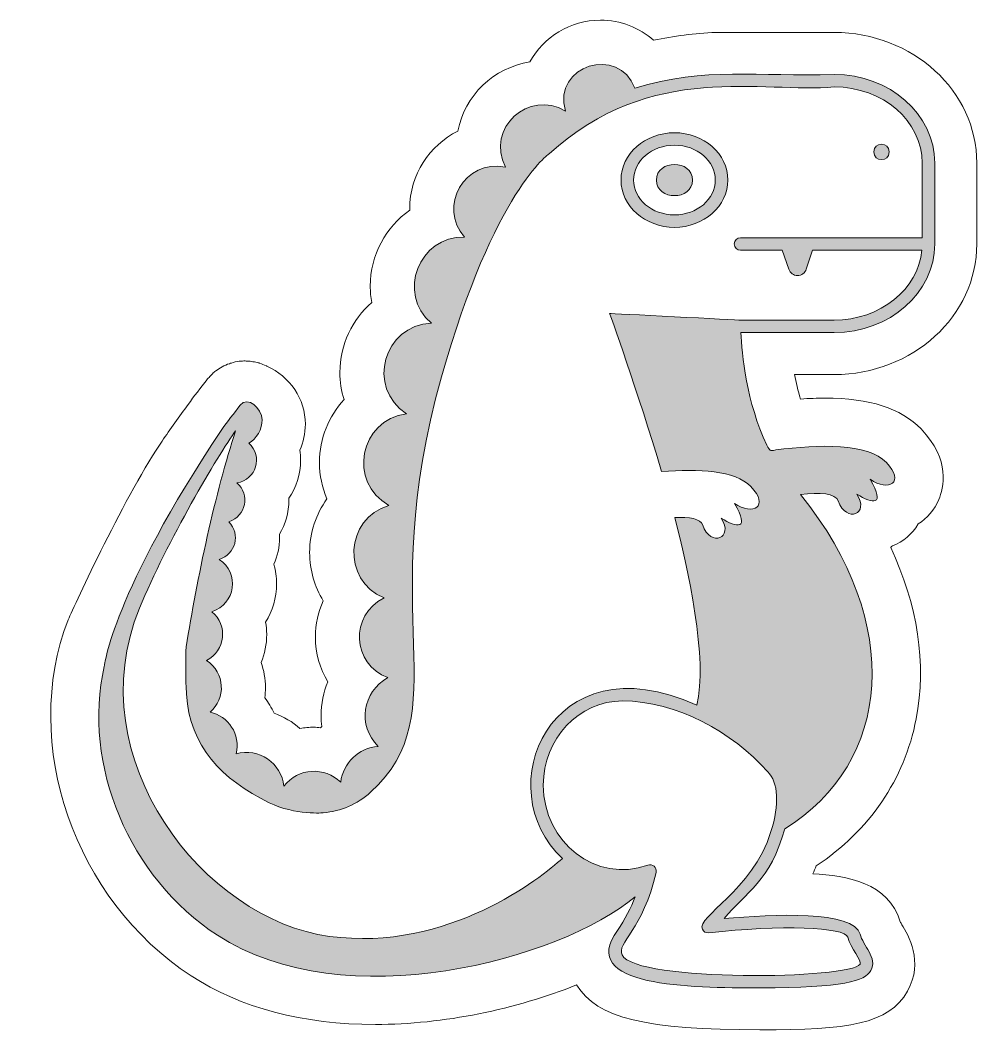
# Model space of a CAD drawing. Header units: inches. Extents: x 2.6 to 16, y -9.1 to -3.1.
# Drawn here: x 8.73 to 10.322, y -8.961 to -7.279 of the extents above; entities that cross this region are included whole.
import ezdxf

# ---------------------------------------------------------------- set-up
doc = ezdxf.new("R2010")
doc.units = ezdxf.units.IN
doc.header["$MEASUREMENT"] = 0
doc.layers.add('_U+0421_U+043B_U+043E_U+0439 1', color=7, linetype='Continuous')

msp = doc.modelspace()

# ---------------------------------------------------------------- hatches: boundary and pattern name
at = {"layer": '_U+0421_U+043B_U+043E_U+0439 1', "true_color": 0xffffff}
h = msp.add_hatch(color=7, dxfattribs=at)
h.dxf.hatch_style = 2
edge = h.paths.add_edge_path()
edge.add_spline(control_points=[(9.819, -7.4664), (9.7699, -7.4664), (9.73, -7.5018), (9.73, -7.5453), (9.73, -7.5888), (9.7699, -7.6241), (9.819, -7.6241), (9.8679, -7.6241), (9.9078, -7.5888), (9.9078, -7.5453), (9.9078, -7.5018), (9.8679, -7.4664), (9.819, -7.4664)], knot_values=[0, 0, 0, 0, 0.013889, 0.013889, 0.013889, 0.027778, 0.027778, 0.027778, 0.041667, 0.041667, 0.041667, 0.055556, 0.055556, 0.055556, 0.055556], degree=3, periodic=0)
edge.add_line((9.819, -7.4664), (9.819, -7.4664))
edge = h.paths.add_edge_path()
edge.add_spline(control_points=[(9.819, -7.6033), (9.7814, -7.6033), (9.7508, -7.5773), (9.7508, -7.5453), (9.7508, -7.5133), (9.7814, -7.4873), (9.819, -7.4873), (9.8565, -7.4873), (9.8869, -7.5133), (9.8869, -7.5453), (9.8869, -7.5773), (9.8565, -7.6033), (9.819, -7.6033)], knot_values=[0, 0, 0, 0, 0.013889, 0.013889, 0.013889, 0.027778, 0.027778, 0.027778, 0.041667, 0.041667, 0.041667, 0.055556, 0.055556, 0.055556, 0.055556], degree=3, periodic=0)
edge.add_line((9.819, -7.6033), (9.819, -7.6033))
edge = h.paths.add_edge_path()
edge.add_spline(control_points=[(9.849, -7.5453), (9.849, -7.5799), (9.7889, -7.58), (9.7889, -7.5453), (9.7889, -7.5106), (9.849, -7.5106), (9.849, -7.5453)], knot_values=[0, 0, 0, 0, 0.013889, 0.013889, 0.013889, 0.027778, 0.027778, 0.027778, 0.027778], degree=3, periodic=0)
edge.add_line((9.849, -7.5453), (9.849, -7.5453))
edge = h.paths.add_edge_path()
edge.add_spline(control_points=[(10.0847, -7.3693), (9.9585, -7.3736), (9.8704, -7.3561), (9.7528, -7.3923), (9.7269, -7.3203), (9.6152, -7.3539), (9.6375, -7.4304), (9.5768, -7.3934), (9.5039, -7.4592), (9.5375, -7.5237), (9.4695, -7.5092), (9.4247, -7.59), (9.4695, -7.6403), (9.3928, -7.6388), (9.3565, -7.7339), (9.4143, -7.7839), (9.3347, -7.7868), (9.3054, -7.8907), (9.3729, -7.9346), (9.2947, -7.9446), (9.2745, -8.0491), (9.3436, -8.0873), (9.27, -8.1093), (9.2643, -8.2118), (9.3354, -8.2416), (9.2777, -8.2698), (9.2821, -8.3522), (9.3419, -8.3743), (9.2992, -8.3978), (9.2907, -8.454), (9.3256, -8.4888), (9.2932, -8.4914), (9.2673, -8.5165), (9.2633, -8.5485), (9.2368, -8.5223), (9.1924, -8.5243), (9.1688, -8.5552), (9.1645, -8.5167), (9.127, -8.4905), (9.089, -8.5013), (9.0972, -8.4686), (9.0759, -8.4382), (9.0457, -8.4319), (9.0727, -8.4092), (9.071, -8.3657), (9.0396, -8.3457), (9.0715, -8.3296), (9.0761, -8.287), (9.0489, -8.2644), (9.0881, -8.2518), (9.0956, -8.2), (9.061, -8.1773), (9.088, -8.169), (9.0974, -8.1355), (9.0772, -8.1145), (9.1054, -8.1053), (9.113, -8.0692), (9.0905, -8.0497), (9.1226, -8.0451), (9.1348, -8.0052), (9.1103, -7.9835), (9.1224, -7.9782), (9.1331, -7.959), (9.1325, -7.9449), (9.1316, -7.925), (9.1088, -7.9042), (9.0959, -7.9205), (9.0853, -7.9341), (9.0745, -7.9472), (9.0654, -7.9608), (8.8834, -8.2329), (8.8697, -8.3555), (8.8697, -8.3555), (8.8325, -8.5189), (8.9111, -8.7081), (9.058, -8.8036), (9.2696, -8.9414), (9.6281, -8.8445), (9.7535, -8.7393), (9.7465, -8.7572), (9.7368, -8.7779), (9.7239, -8.7956), (9.6561, -8.8898), (9.8444, -8.8911), (9.9613, -8.8911), (10.1014, -8.8911), (10.1359, -8.88), (10.146, -8.8621), (10.1578, -8.8413), (10.1325, -8.8206), (10.1279, -8.8017), (10.118, -8.7619), (9.9828, -8.7683), (9.9016, -8.7758), (9.9372, -8.7329), (9.9792, -8.7129), (10.0025, -8.6262), (10.1809, -8.5156), (10.2018, -8.2844), (10.0288, -8.069), (10.0612, -8.0654), (10.0872, -8.0671), (10.0917, -8.0799), (10.1049, -8.118), (10.1446, -8.1014), (10.1226, -8.0688), (10.1489, -8.0842), (10.1709, -8.09), (10.1446, -8.0439), (10.1754, -8.065), (10.204, -8.0491), (10.1717, -8.0158), (10.1407, -7.9837), (10.0601, -7.9854), (9.9875, -7.995), (9.9768, -7.9975), (9.9782, -7.9963), (9.9729, -7.9871), (9.9387, -7.916), (9.9311, -7.8342), (9.9294, -7.7994), (9.9294, -7.7994), (10.0847, -7.7994), (10.0847, -7.7994), (10.1771, -7.7994), (10.2524, -7.7332), (10.2524, -7.6518), (10.2524, -7.6518), (10.2524, -7.5169), (10.2524, -7.5169), (10.2524, -7.4355), (10.1771, -7.3693), (10.0847, -7.3693)], knot_values=[0, 0, 0, 0, 0.013889, 0.013889, 0.013889, 0.027778, 0.027778, 0.027778, 0.041667, 0.041667, 0.041667, 0.055556, 0.055556, 0.055556, 0.069444, 0.069444, 0.069444, 0.083333, 0.083333, 0.083333, 0.097222, 0.097222, 0.097222, 0.111111, 0.111111, 0.111111, 0.125, 0.125, 0.125, 0.138889, 0.138889, 0.138889, 0.152778, 0.152778, 0.152778, 0.166667, 0.166667, 0.166667, 0.180556, 0.180556, 0.180556, 0.194444, 0.194444, 0.194444, 0.208333, 0.208333, 0.208333, 0.222222, 0.222222, 0.222222, 0.236111, 0.236111, 0.236111, 0.25, 0.25, 0.25, 0.263889, 0.263889, 0.263889, 0.277778, 0.277778, 0.277778, 0.291667, 0.291667, 0.291667, 0.305556, 0.305556, 0.305556, 0.319444, 0.319444, 0.319444, 0.333333, 0.333333, 0.333333, 0.347222, 0.347222, 0.347222, 0.361111, 0.361111, 0.361111, 0.375, 0.375, 0.375, 0.388889, 0.388889, 0.388889, 0.402778, 0.402778, 0.402778, 0.416667, 0.416667, 0.416667, 0.430556, 0.430556, 0.430556, 0.444444, 0.444444, 0.444444, 0.458333, 0.458333, 0.458333, 0.472222, 0.472222, 0.472222, 0.486111, 0.486111, 0.486111, 0.5, 0.5, 0.5, 0.513889, 0.513889, 0.513889, 0.527778, 0.527778, 0.527778, 0.541667, 0.541667, 0.541667, 0.555556, 0.555556, 0.555556, 0.569444, 0.569444, 0.569444, 0.583333, 0.583333, 0.583333, 0.597222, 0.597222, 0.597222, 0.611111, 0.611111, 0.611111, 0.611111], degree=3, periodic=0)
edge.add_line((10.0847, -7.3693), (10.0847, -7.3693))
edge = h.paths.add_edge_path()
edge.add_spline(control_points=[(9.9796, -8.6308), (9.9483, -8.7305), (9.8548, -8.7722), (9.8654, -8.7936), (9.8673, -8.7975), (9.8715, -8.7998), (9.8759, -8.7993), (9.9951, -8.7862), (10.1034, -8.7896), (10.1076, -8.8067), (10.1122, -8.8252), (10.1311, -8.8461), (10.1279, -8.8518), (10.1139, -8.8766), (9.7553, -8.8823), (9.7317, -8.8363), (9.722, -8.8175), (9.7674, -8.7931), (9.7883, -8.6987), (9.7901, -8.6907), (9.7824, -8.6839), (9.7746, -8.6867), (9.6887, -8.7175), (9.6006, -8.6492), (9.6006, -8.5536), (9.6006, -8.4761), (9.6597, -8.4131), (9.7324, -8.4131), (9.8227, -8.4131), (9.9152, -8.4649), (9.9742, -8.531), (9.9919, -8.5485), (9.9939, -8.5858), (9.9796, -8.6308)], knot_values=[0, 0, 0, 0, 0.013889, 0.013889, 0.013889, 0.027778, 0.027778, 0.027778, 0.041667, 0.041667, 0.041667, 0.055556, 0.055556, 0.055556, 0.069444, 0.069444, 0.069444, 0.083333, 0.083333, 0.083333, 0.097222, 0.097222, 0.097222, 0.111111, 0.111111, 0.111111, 0.125, 0.125, 0.125, 0.138889, 0.138889, 0.138889, 0.152778, 0.152778, 0.152778, 0.152778], degree=3, periodic=0)
edge.add_line((9.9796, -8.6308), (9.9796, -8.6308))
edge = h.paths.add_edge_path()
edge.add_spline(control_points=[(10.0847, -7.7786), (10.0847, -7.7786), (9.929, -7.7786), (9.929, -7.7786), (9.9261, -7.7786), (9.711, -7.7675), (9.711, -7.7675), (9.711, -7.7675), (9.7576, -7.8965), (9.7976, -8.0311), (9.8593, -8.0258), (9.9199, -8.029), (9.9459, -8.0558), (9.9782, -8.0891), (9.9496, -8.105), (9.9187, -8.0839), (9.9451, -8.13), (9.9231, -8.1242), (9.8967, -8.1088), (9.9187, -8.1416), (9.879, -8.158), (9.8659, -8.1201), (9.8622, -8.1095), (9.8439, -8.1064), (9.8193, -8.1077), (9.8405, -8.1868), (9.8755, -8.3485), (9.856, -8.4199), (9.6104, -8.3091), (9.5088, -8.5615), (9.6325, -8.6755), (9.5971, -8.7071), (9.4429, -8.8317), (9.2448, -8.8054), (9.0363, -8.7776), (8.8251, -8.51), (8.9284, -8.2585), (8.9736, -8.1485), (9.0597, -8.002), (9.0884, -7.9631), (9.0551, -8.0627), (9.0233, -8.2125), (9.0061, -8.3228), (9.0039, -8.3369), (9.0064, -8.4021), (9.0064, -8.4021), (9.0117, -8.488), (9.0653, -8.5441), (9.1442, -8.5827), (9.1873, -8.6038), (9.2359, -8.5996), (9.2341, -8.5994), (9.2635, -8.5972), (9.2912, -8.5851), (9.313, -8.5652), (9.4599, -8.4305), (9.3175, -8.2742), (9.4311, -7.873), (9.5189, -7.5629), (9.6112, -7.5004), (9.6104, -7.5018), (9.7799, -7.3459), (9.9672, -7.4012), (10.0847, -7.3901), (10.1656, -7.3901), (10.2315, -7.447), (10.2315, -7.5169), (10.2315, -7.5169), (10.2315, -7.6414), (10.2315, -7.6414), (10.2315, -7.6414), (9.9289, -7.6414), (9.9289, -7.6414), (9.9231, -7.6414), (9.9184, -7.646), (9.9184, -7.6518), (9.9184, -7.6575), (9.9231, -7.6622), (9.9289, -7.6622), (9.9289, -7.6622), (9.9982, -7.6622), (9.9982, -7.6622), (9.9982, -7.6622), (10.0093, -7.694), (10.0093, -7.694), (10.0114, -7.7001), (10.0172, -7.7043), (10.0238, -7.7043), (10.0304, -7.7043), (10.0363, -7.7), (10.0384, -7.6936), (10.0384, -7.6936), (10.0485, -7.6622), (10.0485, -7.6622), (10.0485, -7.6622), (10.2309, -7.6622), (10.2309, -7.6622), (10.2247, -7.7273), (10.1616, -7.7786), (10.0847, -7.7786)], knot_values=[0, 0, 0, 0, 0.013889, 0.013889, 0.013889, 0.027778, 0.027778, 0.027778, 0.041667, 0.041667, 0.041667, 0.055556, 0.055556, 0.055556, 0.069444, 0.069444, 0.069444, 0.083333, 0.083333, 0.083333, 0.097222, 0.097222, 0.097222, 0.111111, 0.111111, 0.111111, 0.125, 0.125, 0.125, 0.138889, 0.138889, 0.138889, 0.152778, 0.152778, 0.152778, 0.166667, 0.166667, 0.166667, 0.180556, 0.180556, 0.180556, 0.194444, 0.194444, 0.194444, 0.208333, 0.208333, 0.208333, 0.222222, 0.222222, 0.222222, 0.236111, 0.236111, 0.236111, 0.25, 0.25, 0.25, 0.263889, 0.263889, 0.263889, 0.277778, 0.277778, 0.277778, 0.291667, 0.291667, 0.291667, 0.305556, 0.305556, 0.305556, 0.319444, 0.319444, 0.319444, 0.333333, 0.333333, 0.333333, 0.347222, 0.347222, 0.347222, 0.361111, 0.361111, 0.361111, 0.375, 0.375, 0.375, 0.388889, 0.388889, 0.388889, 0.402778, 0.402778, 0.402778, 0.416667, 0.416667, 0.416667, 0.430556, 0.430556, 0.430556, 0.444444, 0.444444, 0.444444, 0.458333, 0.458333, 0.458333, 0.458333], degree=3, periodic=0)
edge.add_line((10.0847, -7.7786), (10.0847, -7.7786))
edge = h.paths.add_edge_path()
edge.add_spline(control_points=[(10.1507, -7.4985), (10.1507, -7.4814), (10.1766, -7.4812), (10.1766, -7.4985), (10.1766, -7.5156), (10.1507, -7.5155), (10.1507, -7.4985)], knot_values=[0, 0, 0, 0, 0.013889, 0.013889, 0.013889, 0.027778, 0.027778, 0.027778, 0.027778], degree=3, periodic=0)
edge.add_line((10.1507, -7.4985), (10.1507, -7.4985))

# ---------------------------------------------------------------- linework, layer by layer
at = {"layer": '_U+0421_U+043B_U+043E_U+0439 1', "color": 1, "lineweight": 9, "true_color": 0xff0000}
msp.add_open_spline([(10.3223, -7.6518), (10.3223, -7.6518), (10.3223, -7.5169), (10.3223, -7.5169), (10.3223, -7.3969), (10.2157, -7.2994), (10.0847, -7.2994), (10.0847, -7.2994), (9.8914, -7.2994), (9.8914, -7.2994), (9.8903, -7.2994), (9.8892, -7.2994), (9.8881, -7.2994), (9.8522, -7.3009), (9.8176, -7.3054), (9.7843, -7.3123), (9.7606, -7.2914), (9.7295, -7.2789), (9.6956, -7.2789), (9.6451, -7.2789), (9.601, -7.3071), (9.5782, -7.3485), (9.5179, -7.3578), (9.4698, -7.4043), (9.4584, -7.4638), (9.4109, -7.4875), (9.3782, -7.5364), (9.3782, -7.593), (9.3782, -7.5938), (9.3783, -7.5946), (9.3783, -7.5954), (9.3386, -7.6235), (9.3125, -7.6698), (9.3125, -7.7222), (9.3125, -7.7313), (9.3133, -7.7404), (9.3149, -7.7492), (9.2825, -7.7777), (9.2619, -7.8193), (9.2619, -7.8658), (9.2619, -7.8815), (9.2644, -7.8967), (9.2689, -7.9111), (9.2436, -7.9388), (9.228, -7.9755), (9.228, -8.0158), (9.228, -8.0373), (9.2324, -8.0577), (9.2402, -8.0764), (9.2223, -8.1017), (9.2116, -8.1326), (9.2116, -8.166), (9.2116, -8.1954), (9.22, -8.2229), (9.2342, -8.2464), (9.2259, -8.2647), (9.2211, -8.2851), (9.2211, -8.3066), (9.2211, -8.3339), (9.2288, -8.3594), (9.2419, -8.3813), (9.2346, -8.3987), (9.2305, -8.4177), (9.2305, -8.4377), (9.2305, -8.4437), (9.2311, -8.4496), (9.2318, -8.4555), (9.231, -8.4563), (9.2303, -8.457), (9.2295, -8.4578), (9.226, -8.4575), (9.2225, -8.4569), (9.2188, -8.4569), (9.2109, -8.4569), (9.2031, -8.4576), (9.1955, -8.4589), (9.1829, -8.448), (9.1684, -8.4394), (9.1524, -8.4337), (9.1482, -8.4244), (9.1429, -8.4158), (9.1368, -8.4079), (9.1375, -8.4023), (9.138, -8.3967), (9.138, -8.3909), (9.138, -8.3762), (9.1354, -8.3621), (9.1308, -8.3489), (9.1368, -8.3345), (9.1401, -8.3187), (9.1401, -8.3021), (9.1401, -8.2952), (9.1394, -8.2884), (9.1383, -8.2817), (9.1498, -8.2631), (9.1565, -8.2413), (9.1565, -8.2179), (9.1565, -8.2067), (9.1549, -8.1959), (9.1521, -8.1855), (9.1581, -8.1719), (9.1615, -8.1568), (9.1615, -8.1409), (9.1615, -8.1391), (9.1613, -8.1372), (9.1612, -8.1353), (9.1712, -8.1186), (9.177, -8.0992), (9.177, -8.0783), (9.177, -8.0773), (9.1769, -8.0763), (9.1769, -8.0753), (9.1893, -8.0573), (9.1966, -8.0356), (9.1966, -8.0121), (9.1966, -8.0064), (9.1961, -8.0007), (9.1953, -7.9952), (9.2011, -7.982), (9.2044, -7.9674), (9.2044, -7.952), (9.2044, -7.9099), (9.1789, -7.8725), (9.1401, -7.8552), (9.1398, -7.855), (9.1394, -7.8549), (9.139, -7.8547), (9.1356, -7.8532), (9.1322, -7.8516), (9.1285, -7.8505), (9.128, -7.8503), (9.1274, -7.8502), (9.1268, -7.85), (9.1251, -7.8496), (9.1235, -7.8492), (9.1218, -7.8489), (9.1188, -7.8482), (9.1157, -7.8476), (9.1126, -7.8473), (9.1109, -7.8471), (9.1092, -7.847), (9.1074, -7.8469), (9.1063, -7.8469), (9.1052, -7.8467), (9.1041, -7.8467), (9.1011, -7.8467), (9.0981, -7.8469), (9.0952, -7.8472), (9.0949, -7.8472), (9.0946, -7.8472), (9.0944, -7.8473), (9.0899, -7.8478), (9.0856, -7.8488), (9.0813, -7.8501), (9.0801, -7.8504), (9.079, -7.8508), (9.0779, -7.8512), (9.0739, -7.8526), (9.0699, -7.8542), (9.0661, -7.8562), (9.066, -7.8563), (9.0659, -7.8564), (9.0658, -7.8564), (9.0622, -7.8584), (9.0588, -7.8609), (9.0554, -7.8634), (9.0545, -7.8641), (9.0534, -7.8647), (9.0525, -7.8654), (9.0506, -7.8671), (9.0489, -7.8691), (9.0471, -7.871), (9.0451, -7.873), (9.043, -7.8749), (9.0412, -7.8771), (9.0412, -7.8772), (9.041, -7.8773), (9.041, -7.8774), (9.0298, -7.8916), (9.0191, -7.9057), (9.0093, -7.919), (8.994, -7.9397), (8.9796, -7.9601), (8.9658, -7.9804), (8.9643, -7.9825), (8.963, -7.9846), (8.9616, -7.9868), (8.9008, -8.0774), (8.8128, -8.2696), (8.8095, -8.2782), (8.7297, -8.4841), (8.8197, -8.7444), (9.0142, -8.8709), (9.0969, -8.9248), (9.2002, -8.9521), (9.3212, -8.9521), (9.4344, -8.9521), (9.5556, -8.9267), (9.6559, -8.8862), (9.6907, -8.9419), (9.7707, -8.961), (9.9613, -8.961), (10.1088, -8.961), (10.1755, -8.9521), (10.2069, -8.8965), (10.2346, -8.8473), (10.2078, -8.8028), (10.1977, -8.786), (10.1967, -8.7844), (10.1956, -8.7827), (10.1947, -8.781), (10.176, -8.7162), (10.1053, -8.7037), (10.0493, -8.7013), (10.0514, -8.6969), (10.0532, -8.6924), (10.0551, -8.6878), (10.1432, -8.6296), (10.2019, -8.5437), (10.2213, -8.4431), (10.2389, -8.3514), (10.224, -8.2533), (10.1789, -8.1573), (10.1799, -8.1564), (10.1809, -8.1555), (10.1818, -8.1546), (10.1996, -8.1478), (10.2148, -8.1353), (10.2248, -8.1183), (10.2398, -8.1086), (10.2518, -8.0946), (10.259, -8.0773), (10.2667, -8.0591), (10.2793, -8.0112), (10.2295, -7.96), (10.1961, -7.9254), (10.1438, -7.9086), (10.0696, -7.9086), (10.0568, -7.9086), (10.0432, -7.9091), (10.0288, -7.9101), (10.0246, -7.8962), (10.0213, -7.8824), (10.0187, -7.8693), (10.0187, -7.8693), (10.0847, -7.8693), (10.0847, -7.8693), (10.2157, -7.8693), (10.3223, -7.7717), (10.3223, -7.6518)], degree=3, knots=[0, 0, 0, 0, 1, 1, 1, 2, 2, 2, 3, 3, 3, 4, 4, 4, 5, 5, 5, 6, 6, 6, 7, 7, 7, 8, 8, 8, 9, 9, 9, 10, 10, 10, 11, 11, 11, 12, 12, 12, 13, 13, 13, 14, 14, 14, 15, 15, 15, 16, 16, 16, 17, 17, 17, 18, 18, 18, 19, 19, 19, 20, 20, 20, 21, 21, 21, 22, 22, 22, 23, 23, 23, 24, 24, 24, 25, 25, 25, 26, 26, 26, 27, 27, 27, 28, 28, 28, 29, 29, 29, 30, 30, 30, 31, 31, 31, 32, 32, 32, 33, 33, 33, 34, 34, 34, 35, 35, 35, 36, 36, 36, 37, 37, 37, 38, 38, 38, 39, 39, 39, 40, 40, 40, 41, 41, 41, 42, 42, 42, 43, 43, 43, 44, 44, 44, 45, 45, 45, 46, 46, 46, 47, 47, 47, 48, 48, 48, 49, 49, 49, 50, 50, 50, 51, 51, 51, 52, 52, 52, 53, 53, 53, 54, 54, 54, 55, 55, 55, 56, 56, 56, 57, 57, 57, 58, 58, 58, 59, 59, 59, 60, 60, 60, 61, 61, 61, 62, 62, 62, 63, 63, 63, 64, 64, 64, 65, 65, 65, 66, 66, 66, 67, 67, 67, 68, 68, 68, 69, 69, 69, 70, 70, 70, 71, 71, 71, 72, 72, 72, 73, 73, 73, 74, 74, 74, 75, 75, 75, 76, 76, 76, 77, 77, 77, 78, 78, 78, 79, 79, 79, 80, 80, 80, 81, 81, 81, 82, 82, 82, 83, 83, 83, 83], dxfattribs=at)
at = {"layer": '_U+0421_U+043B_U+043E_U+0439 1', "lineweight": 0}
for points, knots in [([(10.0847, -7.3693), (9.9585, -7.3736), (9.8704, -7.3561), (9.7528, -7.3923), (9.7269, -7.3203), (9.6152, -7.3539), (9.6375, -7.4304), (9.5768, -7.3934), (9.5039, -7.4592), (9.5375, -7.5237), (9.4695, -7.5092), (9.4247, -7.59), (9.4695, -7.6403), (9.3928, -7.6388), (9.3565, -7.7339), (9.4143, -7.7839), (9.3347, -7.7868), (9.3054, -7.8907), (9.3729, -7.9346), (9.2947, -7.9446), (9.2745, -8.0491), (9.3436, -8.0873), (9.27, -8.1093), (9.2643, -8.2118), (9.3354, -8.2416), (9.2777, -8.2698), (9.2821, -8.3522), (9.3419, -8.3743), (9.2992, -8.3978), (9.2907, -8.454), (9.3256, -8.4888), (9.2932, -8.4914), (9.2673, -8.5165), (9.2633, -8.5485), (9.2368, -8.5223), (9.1924, -8.5243), (9.1688, -8.5552), (9.1645, -8.5167), (9.127, -8.4905), (9.089, -8.5013), (9.0972, -8.4686), (9.0759, -8.4382), (9.0457, -8.4319), (9.0727, -8.4092), (9.071, -8.3657), (9.0396, -8.3457), (9.0715, -8.3296), (9.0761, -8.287), (9.0489, -8.2644), (9.0881, -8.2518), (9.0956, -8.2), (9.061, -8.1773), (9.088, -8.169), (9.0974, -8.1355), (9.0772, -8.1145), (9.1054, -8.1053), (9.113, -8.0692), (9.0905, -8.0497), (9.1226, -8.0451), (9.1348, -8.0052), (9.1103, -7.9835), (9.1224, -7.9782), (9.1331, -7.959), (9.1325, -7.9449), (9.1316, -7.925), (9.1088, -7.9042), (9.0959, -7.9205), (9.0853, -7.9341), (9.0745, -7.9472), (9.0654, -7.9608), (8.8834, -8.2329), (8.8697, -8.3555), (8.8697, -8.3555), (8.8325, -8.5189), (8.9111, -8.7081), (9.058, -8.8036), (9.2696, -8.9414), (9.6281, -8.8445), (9.7535, -8.7393), (9.7465, -8.7572), (9.7368, -8.7779), (9.7239, -8.7956), (9.6561, -8.8898), (9.8444, -8.8911), (9.9613, -8.8911), (10.1014, -8.8911), (10.1359, -8.88), (10.146, -8.8621), (10.1578, -8.8413), (10.1325, -8.8206), (10.1279, -8.8017), (10.118, -8.7619), (9.9828, -8.7683), (9.9016, -8.7758), (9.9372, -8.7329), (9.9792, -8.7129), (10.0025, -8.6262), (10.1809, -8.5156), (10.2018, -8.2844), (10.0288, -8.069), (10.0612, -8.0654), (10.0872, -8.0671), (10.0917, -8.0799), (10.1049, -8.118), (10.1446, -8.1014), (10.1226, -8.0688), (10.1489, -8.0842), (10.1709, -8.09), (10.1446, -8.0439), (10.1754, -8.065), (10.204, -8.0491), (10.1717, -8.0158), (10.1407, -7.9837), (10.0601, -7.9854), (9.9875, -7.995), (9.9768, -7.9975), (9.9782, -7.9963), (9.9729, -7.9871), (9.9387, -7.916), (9.9311, -7.8342), (9.9294, -7.7994), (9.9294, -7.7994), (10.0847, -7.7994), (10.0847, -7.7994), (10.1771, -7.7994), (10.2524, -7.7332), (10.2524, -7.6518), (10.2524, -7.6518), (10.2524, -7.5169), (10.2524, -7.5169), (10.2524, -7.4355), (10.1771, -7.3693), (10.0847, -7.3693)], [0, 0, 0, 0, 1, 1, 1, 2, 2, 2, 3, 3, 3, 4, 4, 4, 5, 5, 5, 6, 6, 6, 7, 7, 7, 8, 8, 8, 9, 9, 9, 10, 10, 10, 11, 11, 11, 12, 12, 12, 13, 13, 13, 14, 14, 14, 15, 15, 15, 16, 16, 16, 17, 17, 17, 18, 18, 18, 19, 19, 19, 20, 20, 20, 21, 21, 21, 22, 22, 22, 23, 23, 23, 24, 24, 24, 25, 25, 25, 26, 26, 26, 27, 27, 27, 28, 28, 28, 29, 29, 29, 30, 30, 30, 31, 31, 31, 32, 32, 32, 33, 33, 33, 34, 34, 34, 35, 35, 35, 36, 36, 36, 37, 37, 37, 38, 38, 38, 39, 39, 39, 40, 40, 40, 41, 41, 41, 42, 42, 42, 43, 43, 43, 44, 44, 44, 44]), ([(10.0847, -7.7786), (10.0847, -7.7786), (9.929, -7.7786), (9.929, -7.7786), (9.9261, -7.7786), (9.711, -7.7675), (9.711, -7.7675), (9.711, -7.7675), (9.7576, -7.8965), (9.7976, -8.0311), (9.8593, -8.0258), (9.9199, -8.029), (9.9459, -8.0558), (9.9782, -8.0891), (9.9496, -8.105), (9.9187, -8.0839), (9.9451, -8.13), (9.9231, -8.1242), (9.8967, -8.1088), (9.9187, -8.1416), (9.879, -8.158), (9.8659, -8.1201), (9.8622, -8.1095), (9.8439, -8.1064), (9.8193, -8.1077), (9.8405, -8.1868), (9.8755, -8.3485), (9.856, -8.4199), (9.6104, -8.3091), (9.5088, -8.5615), (9.6325, -8.6755), (9.5971, -8.7071), (9.4429, -8.8317), (9.2448, -8.8054), (9.0363, -8.7776), (8.8251, -8.51), (8.9284, -8.2585), (8.9736, -8.1485), (9.0597, -8.002), (9.0884, -7.9631), (9.0551, -8.0627), (9.0233, -8.2125), (9.0061, -8.3228), (9.0039, -8.3369), (9.0064, -8.4021), (9.0064, -8.4021), (9.0117, -8.488), (9.0653, -8.5441), (9.1442, -8.5827), (9.1873, -8.6038), (9.2359, -8.5996), (9.2341, -8.5994), (9.2635, -8.5972), (9.2912, -8.5851), (9.313, -8.5652), (9.4599, -8.4305), (9.3175, -8.2742), (9.4311, -7.873), (9.5189, -7.5629), (9.6112, -7.5004), (9.6104, -7.5018), (9.7799, -7.3459), (9.9672, -7.4012), (10.0847, -7.3901), (10.1656, -7.3901), (10.2315, -7.447), (10.2315, -7.5169), (10.2315, -7.5169), (10.2315, -7.6414), (10.2315, -7.6414), (10.2315, -7.6414), (9.9289, -7.6414), (9.9289, -7.6414), (9.9231, -7.6414), (9.9184, -7.646), (9.9184, -7.6518), (9.9184, -7.6575), (9.9231, -7.6622), (9.9289, -7.6622), (9.9289, -7.6622), (9.9982, -7.6622), (9.9982, -7.6622), (9.9982, -7.6622), (10.0093, -7.694), (10.0093, -7.694), (10.0114, -7.7001), (10.0172, -7.7043), (10.0238, -7.7043), (10.0304, -7.7043), (10.0363, -7.7), (10.0384, -7.6936), (10.0384, -7.6936), (10.0485, -7.6622), (10.0485, -7.6622), (10.0485, -7.6622), (10.2309, -7.6622), (10.2309, -7.6622), (10.2247, -7.7273), (10.1616, -7.7786), (10.0847, -7.7786)], [0, 0, 0, 0, 1, 1, 1, 2, 2, 2, 3, 3, 3, 4, 4, 4, 5, 5, 5, 6, 6, 6, 7, 7, 7, 8, 8, 8, 9, 9, 9, 10, 10, 10, 11, 11, 11, 12, 12, 12, 13, 13, 13, 14, 14, 14, 15, 15, 15, 16, 16, 16, 17, 17, 17, 18, 18, 18, 19, 19, 19, 20, 20, 20, 21, 21, 21, 22, 22, 22, 23, 23, 23, 24, 24, 24, 25, 25, 25, 26, 26, 26, 27, 27, 27, 28, 28, 28, 29, 29, 29, 30, 30, 30, 31, 31, 31, 32, 32, 32, 33, 33, 33, 33]), ([(9.819, -7.4664), (9.7699, -7.4664), (9.73, -7.5018), (9.73, -7.5453), (9.73, -7.5888), (9.7699, -7.6241), (9.819, -7.6241), (9.8679, -7.6241), (9.9078, -7.5888), (9.9078, -7.5453), (9.9078, -7.5018), (9.8679, -7.4664), (9.819, -7.4664)], [0, 0, 0, 0, 1, 1, 1, 2, 2, 2, 3, 3, 3, 4, 4, 4, 4]), ([(10.1507, -7.4985), (10.1507, -7.4814), (10.1766, -7.4812), (10.1766, -7.4985), (10.1766, -7.5156), (10.1507, -7.5155), (10.1507, -7.4985)], [0, 0, 0, 0, 1, 1, 1, 2, 2, 2, 2]), ([(9.819, -7.6033), (9.7814, -7.6033), (9.7508, -7.5773), (9.7508, -7.5453), (9.7508, -7.5133), (9.7814, -7.4873), (9.819, -7.4873), (9.8565, -7.4873), (9.8869, -7.5133), (9.8869, -7.5453), (9.8869, -7.5773), (9.8565, -7.6033), (9.819, -7.6033)], [0, 0, 0, 0, 1, 1, 1, 2, 2, 2, 3, 3, 3, 4, 4, 4, 4]), ([(9.849, -7.5453), (9.849, -7.5799), (9.7889, -7.58), (9.7889, -7.5453), (9.7889, -7.5106), (9.849, -7.5106), (9.849, -7.5453)], [0, 0, 0, 0, 1, 1, 1, 2, 2, 2, 2]), ([(9.9796, -8.6308), (9.9483, -8.7305), (9.8548, -8.7722), (9.8654, -8.7936), (9.8673, -8.7975), (9.8715, -8.7998), (9.8759, -8.7993), (9.9951, -8.7862), (10.1034, -8.7896), (10.1076, -8.8067), (10.1122, -8.8252), (10.1311, -8.8461), (10.1279, -8.8518), (10.1139, -8.8766), (9.7553, -8.8823), (9.7317, -8.8363), (9.722, -8.8175), (9.7674, -8.7931), (9.7883, -8.6987), (9.7901, -8.6907), (9.7824, -8.6839), (9.7746, -8.6867), (9.6887, -8.7175), (9.6006, -8.6492), (9.6006, -8.5536), (9.6006, -8.4761), (9.6597, -8.4131), (9.7324, -8.4131), (9.8227, -8.4131), (9.9152, -8.4649), (9.9742, -8.531), (9.9919, -8.5485), (9.9939, -8.5858), (9.9796, -8.6308)], [0, 0, 0, 0, 1, 1, 1, 2, 2, 2, 3, 3, 3, 4, 4, 4, 5, 5, 5, 6, 6, 6, 7, 7, 7, 8, 8, 8, 9, 9, 9, 10, 10, 10, 11, 11, 11, 11])]:
    msp.add_open_spline(points, degree=3, knots=knots, dxfattribs=at)

doc.saveas('drawing.dxf')
